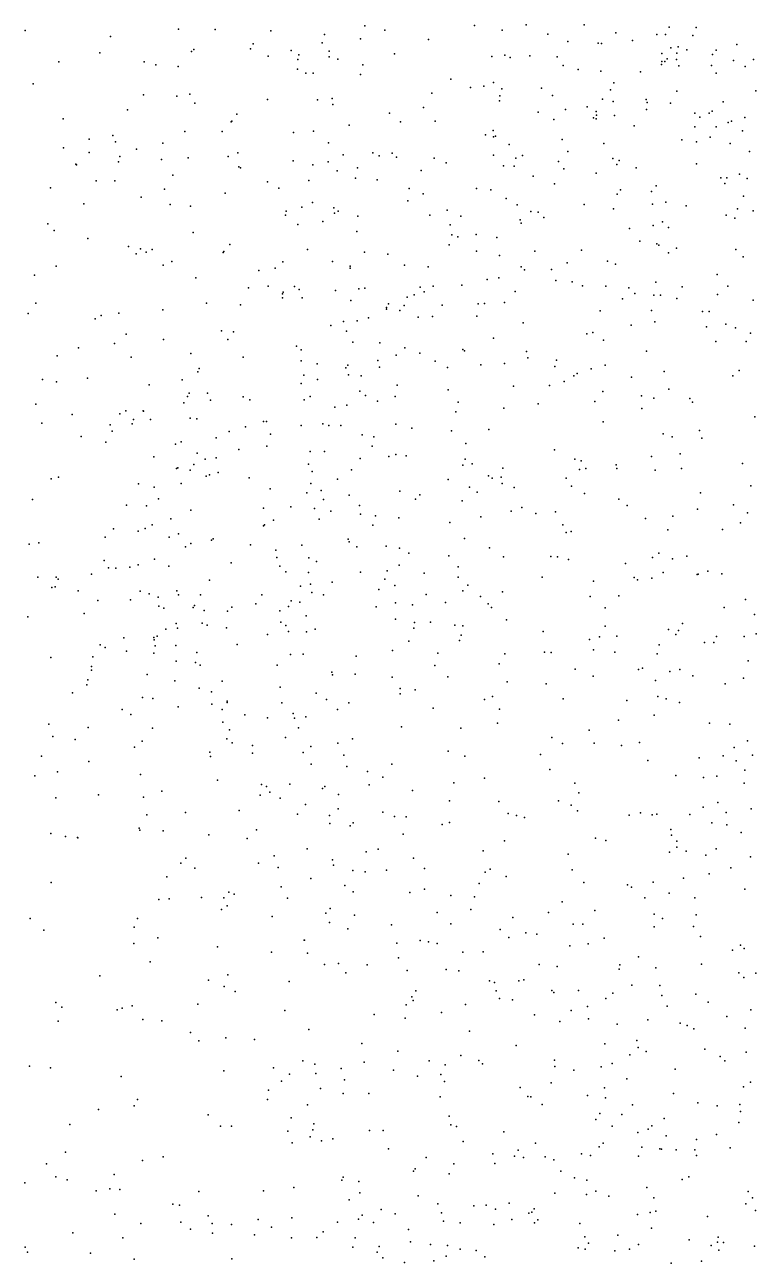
# Model space of a CAD drawing. Header units: metres. Extents: x -23.9 to 23.9, y -28.5 to 28.5.
# Drawn here: x -3.223 to -2.513, y -2.393 to -1.19 of the extents above; entities that cross this region are included whole.
import ezdxf

# ---------------------------------------------------------------- set-up
doc = ezdxf.new("R2010")
doc.units = ezdxf.units.M

msp = doc.modelspace()

# ---------------------------------------------------------------- linework, layer by layer
for p in [(-3.222, -1.196, -10.9497), (-3.1392, -1.2018, 24.6333), (-3.0734, -1.1947, -6.0823), (-3.0379, -1.1952, -11.0587), (-2.9838, -1.1964, -4.2), (-2.9315, -1.2001, 5.0798), (-2.8924, -1.1916, 4.979), (-2.8731, -1.1957, 3.3078), (-2.786, -1.1912, -6.0308), (-2.7592, -1.1956, -11.0764), (-2.736, -1.1906, -4.7962), (-2.7148, -1.1995, 2.7246), (-2.6798, -1.1905, 5.7833), (-2.6488, -1.1982, 3.1614), (-2.6092, -1.2, 5.8366), (-2.6007, -1.2001, -10.1717), (-2.5972, -1.1927, 6.3359), (-2.5743, -1.2009, -6.2804), (-2.571, -1.193, 24.107), (-3.0036, -1.2139, -10.0775), (-3.0009, -1.2091, -4.5054), (-2.9339, -1.2079, 3.3716), (-2.8968, -1.2042, 24.3754), (-2.8308, -1.2048, 5.6338), (-2.6956, -1.2068, 4.7249), (-2.666, -1.2085, -10.1221), (-2.6627, -1.2088, 2.8634), (-2.6327, -1.2058, -5.9478), (-2.5957, -1.2129, -11.0131), (-2.5885, -1.2118, 2.9458), (-2.5316, -1.2095, -7.5631), (-3.1498, -1.2178, -6.0709), (-3.0608, -1.2163, 24.5748), (-3.0584, -1.2146, 25.811), (-2.9863, -1.2209, -4.703), (-2.9641, -1.2156, 4.0541), (-2.9574, -1.2241, 5.3005), (-2.9566, -1.2197, 5.2002), (-2.9271, -1.2216, -6.0682), (-2.927, -1.2162, -10.0639), (-2.9187, -1.224, 4.122), (-2.8638, -1.2187, 4.1834), (-2.7692, -1.2213, 2.6861), (-2.7566, -1.2201, -10.0755), (-2.7514, -1.2224, 2.5484), (-2.7325, -1.2208, 2.8262), (-2.706, -1.2217, 4.2898), (-2.6043, -1.2183, -7.4449), (-2.6015, -1.2261, 0.6361), (-2.5992, -1.2235, 6.4864), (-2.59, -1.2241, -6.4764), (-2.5896, -1.218, 0.562), (-2.5799, -1.2148, -4.9113), (-2.555, -1.2192, -5.8911), (-2.5517, -1.2153, 3.0801), (-2.5346, -1.2253, -6.5363), (-2.5154, -1.2241, -10.9384), (-3.1896, -1.2266, -11.0176), (-3.1068, -1.2266, -10.1006), (-3.0954, -1.2295, 3.6761), (-3.0736, -1.231, -4.6072), (-2.9577, -1.2337, 15.6114), (-2.9497, -1.2375, 5.3809), (-2.9426, -1.2375, -11.1091), (-2.8943, -1.2295, 5.55), (-2.7002, -1.2299, -5.985), (-2.6855, -1.2338, 25.8819), (-2.6636, -1.2356, 2.3967), (-2.6249, -1.2362, 3.0309), (-2.6046, -1.2292, -6.1814), (-2.6042, -1.2263, -7.2664), (-2.5877, -1.2304, 26.4456), (-2.5562, -1.23, 25.8618), (-2.5515, -1.2374, 6.6726), (-2.5234, -1.2309, -7.1394), (-3.2142, -1.2478, -3.9445), (-2.8966, -1.2387, -4.7497), (-2.8089, -1.2434, 4.8257), (-2.777, -1.25, -4.7953), (-2.7678, -1.2464, 10.6983), (-2.6509, -1.2468, -6.3524), (-3.1072, -1.2584, -11.0822), (-3.0748, -1.2598, 3.7387), (-3.0623, -1.2578, 3.8383), (-2.9242, -1.2621, 5.0269), (-2.8275, -1.257, 3.2316), (-2.79, -1.2515, -11.1112), (-2.7615, -1.2596, 2.4511), (-2.7596, -1.2527, 24.1448), (-2.7211, -1.2521, 2.9141), (-2.7103, -1.2592, -11.0971), (-2.6541, -1.2537, -7.3168), (-2.5898, -1.2548, 2.3108), (-2.5131, -1.2545, 6.2023), (-3.1229, -1.273, 25.7602), (-3.0574, -1.2667, 3.5696), (-2.9869, -1.2631, -6.0605), (-2.9383, -1.2634, 25.8514), (-2.9237, -1.2679, 5.4804), (-2.8356, -1.2708, 2.7078), (-2.7618, -1.2642, 4.7664), (-2.6979, -1.2729, 3.0225), (-2.6768, -1.2702, -10.0692), (-2.662, -1.2627, 3.1347), (-2.6515, -1.2651, -7.229), (-2.6196, -1.2631, 4.6607), (-2.6191, -1.2729, 5.845), (-2.6186, -1.2661, 0.7096), (-2.5959, -1.2666, 0.8586), (-2.5449, -1.2652, -7.0777), (-3.1854, -1.2817, -4.0125), (-3.0223, -1.2847, -11.1304), (-3.0216, -1.2841, 3.46), (-3.0166, -1.2774, 24.4837), (-2.8687, -1.2763, -6.0783), (-2.8579, -1.2847, 2.6315), (-2.8241, -1.2842, 4.242), (-2.7244, -1.2753, 5.7718), (-2.7091, -1.2824, -7.3826), (-2.6705, -1.2807, 2.3208), (-2.668, -1.2819, -4.8739), (-2.6679, -1.2748, 4.3271), (-2.6677, -1.2784, -6.4765), (-2.6502, -1.2787, -5.9457), (-2.5724, -1.2763, -10.1151), (-2.5675, -1.2802, -7.6968), (-2.5585, -1.2763, 6.5288), (-2.5553, -1.2745, 6.3797), (-2.5398, -1.2852, -6.6544), (-2.5368, -1.2841, 6.3108), (-2.5239, -1.2804, -5.7982), (-3.137, -1.2979, -4.56), (-3.0673, -1.294, -4.2989), (-3.0308, -1.2942, 3.9871), (-2.9617, -1.2951, 5.1692), (-2.9423, -1.2938, 4.1318), (-2.9076, -1.2879, 24.2633), (-2.7755, -1.2972, -6.1365), (-2.7681, -1.2931, -6.0312), (-2.631, -1.2887, 18.0821), (-2.5722, -1.2896, 4.3647), (-2.5516, -1.2896, 0.9915), (-2.526, -1.2935, 6.6389), (-3.1849, -1.3101, -4.6122), (-3.1599, -1.3014, -4.0865), (-3.1346, -1.3042, 24.6392), (-3.0885, -1.3054, -4.4015), (-2.9277, -1.3052, 10.2793), (-2.7677, -1.2992, 2.3666), (-2.7658, -1.2985, 2.963), (-2.7526, -1.3067, -10.0155), (-2.7009, -1.3019, -6.158), (-2.6606, -1.3056, -6.5545), (-2.5848, -1.3022, -4.9446), (-2.5708, -1.3042, 4.6258), (-2.5574, -1.2996, 0.3814), (-2.5379, -1.3057, 5.9069), (-3.16, -1.3145, 17.2683), (-3.1302, -1.3185, -4.7539), (-3.1142, -1.3111, -4.1921), (-3.0897, -1.3213, 3.6622), (-3.064, -1.3197, -10.0162), (-3.0252, -1.3183, 25.8142), (-3.0156, -1.3147, -4.7538), (-2.9135, -1.3168, 4.9783), (-2.8848, -1.3149, 2.554), (-2.8787, -1.3178, 5.5936), (-2.866, -1.3151, 25.8646), (-2.8617, -1.3189, 24.1808), (-2.8253, -1.3201, 2.9134), (-2.7675, -1.3172, -11.1539), (-2.746, -1.32, -7.3139), (-2.7396, -1.3174, -4.8383), (-2.6956, -1.3136, -7.5804), (-2.6517, -1.3203, -7.098), (-2.5191, -1.3135, 0.3182), (-3.1731, -1.3258, -10.0572), (-3.1722, -1.3263, -6.0298), (-3.1316, -1.3235, -4.4833), (-3.0149, -1.3284, -6.0408), (-3.013, -1.3294, 4.0525), (-2.9621, -1.3225, 5.3574), (-2.9429, -1.3264, -6.0329), (-2.928, -1.3234, 3.2903), (-2.9194, -1.3323, 2.6554), (-2.8996, -1.3293, 2.7874), (-2.8379, -1.3319, -6.0204), (-2.8137, -1.3244, -4.8107), (-2.758, -1.3273, -6.2806), (-2.7477, -1.3279, -7.4943), (-2.7046, -1.3231, -5.9693), (-2.6995, -1.3302, -7.1548), (-2.6479, -1.326, -6.622), (-2.6456, -1.3224, -6.0175), (-2.6291, -1.3294, 0.8103), (-2.5706, -1.3254, -7.0093), (-3.1532, -1.3419, 13.5947), (-3.135, -1.342, -4.3046), (-3.0787, -1.3364, 3.8996), (-2.9871, -1.343, -9.9838), (-2.9467, -1.3415, 5.0646), (-2.9015, -1.3395, -9.9737), (-2.8806, -1.341, 3.2334), (-2.7292, -1.3374, 3.1316), (-2.7085, -1.3449, -6.0705), (-2.6679, -1.3347, -7.6739), (-2.5471, -1.3392, -11.0722), (-2.5431, -1.3445, 1.0357), (-2.5411, -1.3391, 23.9929), (-2.529, -1.3355, -10.1036), (-2.5214, -1.3398, 6.4602), (-3.1976, -1.3488, -4.7546), (-3.1096, -1.3577, 3.7345), (-3.0868, -1.3502, 3.5686), (-3.028, -1.354, 3.4137), (-2.976, -1.3492, 5.2429), (-2.8496, -1.3495, 2.3893), (-2.8359, -1.3546, -6.097), (-2.7843, -1.3495, 4.2972), (-2.7702, -1.3506, -6.4304), (-2.6475, -1.3549, 25.8638), (-2.6443, -1.3508, 0.6258), (-2.6143, -1.3522, 2.1933), (-2.6099, -1.3469, 0.4704), (-2.5252, -1.3568, -5.8733), (-3.1651, -1.3642, -4.3641), (-3.0814, -1.3651, -4.7797), (-3.0616, -1.3667, 3.4812), (-2.9538, -1.3675, 4.1594), (-2.9434, -1.3631, 2.7188), (-2.9225, -1.3683, -4.7928), (-2.8507, -1.3615, 2.9652), (-2.7552, -1.359, -7.5746), (-2.7446, -1.3654, -6.5468), (-2.6797, -1.3651, -4.9016), (-2.6512, -1.3692, -7.7434), (-2.6133, -1.3647, -5.8574), (-2.6003, -1.3627, -11.1245), (-2.5808, -1.3661, -7.8068), (-2.5309, -1.369, -6.8058), (-2.9694, -1.3754, 5.1684), (-2.969, -1.3713, 24.2643), (-2.9334, -1.3816, 2.8412), (-2.922, -1.3735, 2.4746), (-2.9184, -1.3715, 5.5289), (-2.8994, -1.3764, 2.9084), (-2.8293, -1.3752, 24.1033), (-2.8126, -1.3706, 3.1732), (-2.7994, -1.3763, -11.1964), (-2.7418, -1.3798, 2.2313), (-2.7315, -1.3716, -7.6503), (-2.7243, -1.3724, 24.0329), (-2.7188, -1.3777, -6.617), (-2.6037, -1.3817, -10.0241), (-2.542, -1.3752, -6.8924), (-2.5336, -1.3783, -5.0619), (-2.5156, -1.3712, 25.8291), (-3.2002, -1.3837, -4.3046), (-3.194, -1.3902, 25.6875), (-3.0591, -1.3922, -9.9701), (-2.9576, -1.3845, 2.5895), (-2.9003, -1.3911, -5.9989), (-2.8096, -1.3847, -7.4296), (-2.8082, -1.3943, 4.8032), (-2.7844, -1.394, -7.1927), (-2.7409, -1.383, -7.113), (-2.6358, -1.3882, 5.8447), (-2.6127, -1.3852, -6.968), (-2.5979, -1.3873, 0.408), (-3.1612, -1.3981, -10.0092), (-3.1218, -1.4056, 9.816), (-3.0235, -1.4039, -11.2016), (-2.8107, -1.404, -7.5142), (-2.8022, -1.3963, 2.2751), (-2.7645, -1.397, 3.1151), (-2.6256, -1.4004, 0.8889), (-2.6091, -1.4031, -4.9912), (-2.6072, -1.4043, 4.6414), (-3.1143, -1.4127, 3.6853), (-3.1102, -1.4079, 3.8045), (-3.1047, -1.4111, 3.6028), (-3.0988, -1.4086, -11.1804), (-3.0299, -1.4114, 25.7899), (-3.0293, -1.4105, 24.3599), (-2.948, -1.4085, 3.2818), (-2.8928, -1.4111, 4.9281), (-2.8702, -1.4131, 3.1945), (-2.7843, -1.4103, -6.0998), (-2.7618, -1.4145, -4.8824), (-2.7275, -1.4104, -11.1969), (-2.6822, -1.4092, -6.6871), (-2.5977, -1.4118, -6.8266), (-2.59, -1.4073, 2.1384), (-2.5325, -1.4087, 5.8924), (-2.5254, -1.4159, -10.0608), (-3.1919, -1.4249, -5.9787), (-3.0881, -1.4239, 24.5946), (-3.0798, -1.4202, 3.9473), (-2.9955, -1.429, 3.3454), (-2.9794, -1.4269, 2.5359), (-2.972, -1.4207, 5.267), (-2.9239, -1.4204, 5.0066), (-2.9069, -1.4268, -4.8348), (-2.9067, -1.4247, 4.2237), (-2.8539, -1.4239, -11.2199), (-2.8312, -1.4255, -6.4113), (-2.7407, -1.4254, 5.7659), (-2.7375, -1.4283, 4.3446), (-2.7115, -1.4282, -7.7423), (-2.6963, -1.4217, -9.97), (-2.657, -1.4199, 0.6279), (-2.6493, -1.423, 0.8115), (-3.213, -1.4337, -11.1393), (-3.0564, -1.436, 3.4411), (-2.7737, -1.4376, -9.9447), (-2.7624, -1.4361, 25.8471), (-2.7072, -1.4387, -7.0091), (-2.6914, -1.4401, -4.9463), (-2.6101, -1.4405, 4.3913), (-2.5505, -1.433, 0.3168), (-3.0054, -1.4458, 2.6242), (-2.9863, -1.4441, -5.973), (-2.9725, -1.4516, -4.8425), (-2.9719, -1.4499, 2.8652), (-2.9608, -1.4445, 4.1666), (-2.9562, -1.4473, 24.201), (-2.9209, -1.4484, -11.2296), (-2.8983, -1.4467, 2.3229), (-2.8925, -1.4463, 25.8281), (-2.8447, -1.4527, 3.0757), (-2.8388, -1.4451, -6.1823), (-2.8348, -1.4498, -5.9524), (-2.8263, -1.4442, 5.6643), (-2.7983, -1.4431, -6.5583), (-2.7465, -1.4495, 9.7067), (-2.6814, -1.444, 2.1509), (-2.6585, -1.4442, -11.1837), (-2.6364, -1.4459, 0.4968), (-2.6306, -1.4513, -9.9846), (-2.612, -1.4528, 25.8287), (-2.6055, -1.4528, 0.963), (-2.5846, -1.4449, -7.8726), (-2.5504, -1.4524, -5.6865), (-2.5401, -1.4443, -5.1325), (-3.2119, -1.4607, 25.6345), (-3.0461, -1.4606, 4.0472), (-3.013, -1.4624, 24.2733), (-2.9724, -1.4557, -9.9336), (-2.9532, -1.4555, 5.3984), (-2.9061, -1.4582, 3.0058), (-2.8715, -1.465, -7.3896), (-2.8714, -1.4664, -6.3311), (-2.8695, -1.4614, 5.5989), (-2.8543, -1.463, -7.2683), (-2.8515, -1.4549, 2.2657), (-2.8176, -1.4628, -7.6114), (-2.7825, -1.4615, 2.1947), (-2.7765, -1.4611, -6.6312), (-2.757, -1.46, 24.0154), (-2.6424, -1.4565, -6.9119), (-2.5899, -1.4563, -11.1606), (-2.5156, -1.4579, 4.603), (-3.2193, -1.4707, -4.8769), (-3.1543, -1.476, -9.9745), (-3.1485, -1.4726, -4.8619), (-3.1312, -1.4704, 24.6828), (-3.0884, -1.4671, 24.5022), (-2.8999, -1.4779, -9.9175), (-2.8889, -1.475, 24.1031), (-2.8587, -1.4679, 4.8908), (-2.8408, -1.4742, -7.1919), (-2.827, -1.4737, -6.0934), (-2.7838, -1.4734, -7.067), (-2.6641, -1.4681, 0.7261), (-2.6143, -1.4678, 5.8481), (-2.5649, -1.4688, 11.4981), (-2.5583, -1.4689, 23.9391), (-3.0316, -1.4875, 2.7244), (-3.0201, -1.4887, 2.8092), (-2.9256, -1.4825, -5.9457), (-2.9132, -1.4786, 3.2073), (-2.9104, -1.4878, -19.8019), (-2.7387, -1.4797, 4.7442), (-2.6772, -1.4905, -5.0104), (-2.6712, -1.4892, 5.8054), (-2.6342, -1.4822, 2.1041), (-2.6112, -1.4788, -5.0647), (-2.5609, -1.4836, 1.0487), (-2.5423, -1.481, 4.4088), (-2.5327, -1.4848, -5.2158), (-2.5183, -1.4897, -5.5358), (-3.1353, -1.4998, -11.201), (-3.1242, -1.4908, 3.7628), (-3.0879, -1.496, 3.51), (-3.0253, -1.4959, 2.5202), (-2.9588, -1.5024, 3.2777), (-2.9041, -1.4985, -4.8854), (-2.878, -1.4991, -7.5082), (-2.7675, -1.4946, -11.2347), (-2.6608, -1.4966, 0.5851), (-2.552, -1.4979, -7.9253), (-2.5223, -1.4979, -5.2849), (-3.1912, -1.5118, -6.2938), (-3.1705, -1.5042, 10.5386), (-3.1192, -1.513, 3.8305), (-3.0613, -1.5096, 24.3451), (-3.0106, -1.5132, 2.8789), (-2.9544, -1.5059, 5.3367), (-2.862, -1.5113, -6.5202), (-2.8536, -1.5041, 3.1307), (-2.8391, -1.5094, -7.1275), (-2.7975, -1.5058, 4.8113), (-2.7957, -1.5069, 5.6948), (-2.7357, -1.5076, -7.7976), (-2.7342, -1.5137, -5.8782), (-2.6193, -1.5074, 0.4278), (-3.0532, -1.5241, 4.5037), (-2.9544, -1.5166, 2.3298), (-2.9388, -1.5196, -11.2525), (-2.911, -1.5236, -6.2606), (-2.909, -1.5209, 5.5051), (-2.8799, -1.5164, -6.1498), (-2.8784, -1.5229, 4.9307), (-2.8242, -1.5169, -6.0132), (-2.8124, -1.5233, -7.7096), (-2.7801, -1.5205, -7.0148), (-2.7569, -1.5194, 19.3025), (-2.7082, -1.5223, -6.8401), (-2.7065, -1.516, 23.9681), (-2.6729, -1.5245, 0.6696), (-2.6593, -1.5209, -11.212), (-2.5294, -1.526, 25.7743), (-3.2052, -1.5348, -5.9336), (-3.1917, -1.5371, -9.9692), (-3.1616, -1.5334, -4.9096), (-3.0697, -1.5352, 25.7107), (-3.0546, -1.5274, 2.5944), (-2.9518, -1.5305, 3.0124), (-2.9386, -1.5348, 5.4093), (-2.9085, -1.5303, -7.3558), (-2.8962, -1.5314, 2.2393), (-2.699, -1.5367, -7.8529), (-2.6896, -1.5312, 4.7198), (-2.6866, -1.529, -9.9368), (-2.6337, -1.5325, -7.8988), (-2.602, -1.5272, -5.1413), (-2.5354, -1.5312, -5.3723), (-3.1019, -1.5401, 3.9119), (-3.0631, -1.548, 4.0199), (-3.0451, -1.5482, -5.9051), (-2.9542, -1.5388, 4.1881), (-2.8973, -1.546, 25.7822), (-2.892, -1.5503, -5.8869), (-2.8611, -1.5404, -11.2573), (-2.8115, -1.545, 4.3054), (-2.7482, -1.5414, -6.7424), (-2.7133, -1.5406, 25.8056), (-2.6615, -1.5465, 0.7802), (-2.6241, -1.5507, 25.7861), (-2.5975, -1.5443, 4.6607), (-3.2119, -1.5589, -6.0656), (-3.0683, -1.5574, 2.7089), (-3.0647, -1.5513, -4.9133), (-3.0423, -1.5548, 2.4786), (-3.0107, -1.5518, -9.9113), (-3.0041, -1.5546, 24.2187), (-2.9514, -1.5546, -6.3851), (-2.9456, -1.5512, 5.1944), (-2.9215, -1.5618, 3.1811), (-2.9101, -1.5598, -6.4964), (-2.8803, -1.556, -7.5936), (-2.863, -1.5514, -6.0694), (-2.8019, -1.5569, -6.6785), (-2.7575, -1.5626, 4.787), (-2.7244, -1.5583, 4.3563), (-2.6692, -1.5562, 2.0765), (-2.6122, -1.553, 4.3964), (-2.5771, -1.5534, -5.248), (-2.5747, -1.5569, -5.5282), (-3.1765, -1.5689, -11.1999), (-3.1301, -1.568, -5.98), (-3.1243, -1.5651, -6.4022), (-3.1171, -1.5735, 3.6527), (-3.1077, -1.5651, -6.3223), (-3.1073, -1.5655, 24.4787), (-3.1004, -1.5736, 3.554), (-3.0619, -1.5724, -11.241), (-3.0554, -1.573, 2.8318), (-2.8043, -1.5663, 4.8502), (-2.6237, -1.563, 23.9315), (-2.5141, -1.5711, 4.4113), (-3.2059, -1.5772, 16.0555), (-3.1395, -1.5789, 25.6194), (-3.1378, -1.585, -6.5171), (-3.1184, -1.5777, 24.5643), (-3.0242, -1.5852, 3.3804), (-3.0082, -1.5808, 4.1028), (-2.9908, -1.5756, -6.2851), (-2.988, -1.5755, -11.2538), (-2.9544, -1.5795, -4.9537), (-2.9334, -1.5778, 5.3344), (-2.9274, -1.5795, -9.8987), (-2.9157, -1.5795, -7.4961), (-2.8623, -1.5782, -7.6598), (-2.847, -1.5819, 5.5835), (-2.8084, -1.5847, -5.9361), (-2.7723, -1.5835, -9.9078), (-2.6611, -1.576, 0.6172), (-2.5677, -1.5843, -11.1817), (-3.1678, -1.5901, -4.9757), (-3.1439, -1.5956, 24.7081), (-3.0762, -1.5975, -5.8534), (-3.0708, -1.5954, 24.3344), (-3.0368, -1.5914, 2.8994), (-2.9841, -1.5878, -5.8489), (-2.8951, -1.5885, 4.2399), (-2.8837, -1.5906, 4.9995), (-2.7944, -1.5969, -6.9877), (-2.6029, -1.5877, 0.3983), (-2.5944, -1.5905, -5.3876), (-2.5654, -1.5917, 5.8396), (-3.0973, -1.6099, -4.9893), (-3.0552, -1.6062, -6.2825), (-3.0368, -1.6108, -6.3693), (-3.0147, -1.6027, 2.3632), (-2.9877, -1.5995, -6.4861), (-2.9455, -1.6046, -6.1242), (-2.9315, -1.6046, 5.2692), (-2.8854, -1.5996, 24.0684), (-2.8691, -1.6095, -6.6089), (-2.8624, -1.6077, -5.0245), (-2.8523, -1.609, -7.0625), (-2.7083, -1.6032, -5.6714), (-2.6144, -1.6095, 0.932), (-2.5865, -1.6071, 2.0265), (-3.0752, -1.6211, 3.4979), (-3.0741, -1.6205, -5.9857), (-3.062, -1.6227, 2.4653), (-3.0585, -1.6174, -6.1901), (-3.0474, -1.612, 25.6709), (-2.9471, -1.6171, 3.0711), (-2.9055, -1.6225, 25.7253), (-2.8969, -1.6114, -11.2682), (-2.7975, -1.618, 2.1203), (-2.7951, -1.6123, -6.7212), (-2.7883, -1.6166, -5.0806), (-2.7586, -1.621, -5.719), (-2.6887, -1.6122, -5.1923), (-2.6841, -1.6223, -5.7779), (-2.6825, -1.6139, -5.601), (-2.678, -1.6212, -11.2309), (-2.6486, -1.6176, -5.4945), (-2.6479, -1.6212, 0.8251), (-2.6109, -1.6228, -9.9525), (-2.5851, -1.6212, -5.6512), (-2.5259, -1.6165, -5.6059), (-3.1968, -1.6312, -6.683), (-3.1899, -1.6296, -5.8285), (-3.0465, -1.6287, 7.8639), (-3.0434, -1.6272, -6.4505), (-3.0349, -1.6251, 4.0553), (-3.0048, -1.6303, 2.9967), (-2.9435, -1.6242, 3.2329), (-2.9191, -1.6315, -7.2016), (-2.8118, -1.632, 24.0123), (-2.7725, -1.6284, -5.8729), (-2.7691, -1.6305, 4.3225), (-2.7601, -1.6297, 5.6756), (-2.6972, -1.6305, 4.3573), (-3.1123, -1.6362, 3.7875), (-3.0968, -1.6393, 2.7111), (-3.0708, -1.6357, -6.1112), (-2.9844, -1.6408, 2.2962), (-2.9488, -1.6448, 24.123), (-2.945, -1.6358, -7.3513), (-2.9348, -1.6426, -7.5243), (-2.8584, -1.6432, 5.5136), (-2.8391, -1.6468, -5.7339), (-2.7909, -1.6393, 4.8753), (-2.7835, -1.6442, 25.7315), (-2.7591, -1.6358, -7.8472), (-2.7475, -1.6397, -5.1643), (-2.6919, -1.6385, -7.9025), (-2.6793, -1.6455, 25.728), (-2.5669, -1.6448, -7.9864), (-2.518, -1.6381, 4.6638), (-3.2151, -1.6512, -9.9679), (-3.1239, -1.6569, 24.5341), (-3.1045, -1.6573, -9.9241), (-3.0927, -1.6508, 2.7821), (-2.9643, -1.6584, 25.674), (-2.9325, -1.6512, -6.5805), (-2.9078, -1.647, 5.161), (-2.8977, -1.657, -5.0764), (-2.8435, -1.6511, 4.9618), (-2.798, -1.6527, 15.2964), (-2.6461, -1.6509, 0.56), (-2.6379, -1.657, 4.7363), (-2.5349, -1.6565, 1.0661), (-3.0807, -1.6701, -11.2456), (-3.0614, -1.6615, -6.5669), (-2.9909, -1.6597, -5.7472), (-2.9412, -1.6601, 2.2231), (-2.9367, -1.6704, 3.1571), (-2.9256, -1.6625, 4.1985), (-2.8967, -1.6655, -6.03), (-2.8821, -1.6672, 2.1594), (-2.8595, -1.669, -9.8883), (-2.7801, -1.668, -5.7826), (-2.7505, -1.6627, -5.5907), (-2.7402, -1.659, -11.257), (-2.7267, -1.6649, -5.2643), (-2.7074, -1.6633, -5.3465), (-2.6201, -1.6698, -11.2162), (-2.5935, -1.6676, 4.3898), (-2.5696, -1.6608, 5.8096), (-2.5211, -1.6641, 0.2858), (-3.1365, -1.6798, -5.9478), (-3.1126, -1.6821, 2.6393), (-3.1058, -1.6795, 3.6685), (-3.0989, -1.676, 3.8614), (-2.9908, -1.6767, 3.3524), (-2.9899, -1.676, -6.0473), (-2.9811, -1.6712, 4.1226), (-2.8846, -1.6761, 5.4155), (-2.81, -1.6735, 17.9938), (-2.7003, -1.6758, 7.4248), (-2.6922, -1.6822, 5.7146), (-2.5985, -1.6807, 0.4216), (-2.5455, -1.6804, 1.9971), (-2.5278, -1.6739, -5.6881), (-3.2184, -1.6947, 25.0374), (-3.209, -1.6935, -5.6381), (-3.1446, -1.688, -5.1249), (-3.0824, -1.6879, 2.862), (-3.0732, -1.6845, 25.5763), (-3.0614, -1.694, 3.9624), (-3.0414, -1.6909, -9.8864), (-3.0398, -1.6895, 2.3526), (-2.9088, -1.6898, -7.6414), (-2.9077, -1.6923, 9.4933), (-2.7958, -1.6891, -6.9404), (-2.6971, -1.6832, 2.0405), (-3.0664, -1.6973, -5.6837), (-3.0034, -1.6954, 3.0288), (-2.9788, -1.7004, -6.6231), (-2.9536, -1.6956, -7.4803), (-2.9003, -1.6971, -11.2724), (-2.8717, -1.6967, 5.0922), (-2.8589, -1.6985, 4.2437), (-2.8498, -1.7034, -5.2282), (-2.8111, -1.7059, -5.3169), (-2.7715, -1.6982, -5.4383), (-2.7581, -1.7068, 5.6197), (-2.7119, -1.7065, 4.3349), (-2.7057, -1.7068, -7.9123), (-2.6071, -1.7034, -5.7198), (-2.5799, -1.7063, 0.9724), (-3.1453, -1.7105, 24.9111), (-3.1411, -1.7177, -11.22), (-3.134, -1.7178, -5.6032), (-3.1205, -1.7171, -6.7085), (-3.1124, -1.7148, 2.7221), (-3.0965, -1.7092, 3.7805), (-3.0826, -1.716, 24.3554), (-3.0221, -1.7129, 4.0409), (-2.9778, -1.7077, -5.6393), (-2.975, -1.7161, 25.6038), (-2.9467, -1.7078, -5.1798), (-2.9394, -1.7114, -7.5628), (-2.8592, -1.715, -5.557), (-2.802, -1.7167, -6.7571), (-2.6948, -1.7095, -9.8863), (-2.6394, -1.7133, 0.6431), (-2.6135, -1.7075, 5.7537), (-2.5941, -1.7088, -9.9533), (-3.2099, -1.7268, -9.9684), (-3.192, -1.7268, 25.3111), (-3.1902, -1.7286, -5.7693), (-3.1577, -1.7237, 25.3985), (-3.0434, -1.7297, -5.2102), (-2.9691, -1.7216, 2.2447), (-2.9472, -1.7222, -7.2219), (-2.8966, -1.7219, -7.0797), (-2.8731, -1.7286, -7.7235), (-2.8707, -1.7204, 5.3182), (-2.8349, -1.7228, -5.4176), (-2.802, -1.7267, 25.6554), (-2.7204, -1.7268, 4.8598), (-2.6706, -1.7306, 25.6503), (-2.631, -1.7271, 2.0117), (-2.6279, -1.7293, 0.7782), (-2.6141, -1.7278, 0.5124), (-2.6029, -1.7223, -7.9863), (-2.5701, -1.724, 10.7392), (-2.5691, -1.7238, 25.6317), (-2.5597, -1.7207, 23.9082), (-2.5461, -1.7236, 0.3524), (-3.1964, -1.7366, 19.385), (-3.193, -1.7362, -5.3285), (-3.1706, -1.7399, -6.7795), (-3.1105, -1.7403, 2.563), (-3.1018, -1.7427, -5.2937), (-3.0751, -1.7401, -11.2406), (-2.955, -1.7353, 3.3355), (-2.9453, -1.7336, -9.8381), (-2.9438, -1.7415, -5.328), (-2.9243, -1.7315, -7.154), (-2.879, -1.7387, 24.0623), (-2.8633, -1.7347, 2.1345), (-2.7975, -1.7398, -9.8374), (-2.7926, -1.7345, -6.8738), (-2.7588, -1.741, -7.8746), (-3.1515, -1.7492, -5.4068), (-3.1199, -1.7486, 24.5556), (-3.0932, -1.7462, -5.4906), (-3.0924, -1.7548, -5.9169), (-3.0734, -1.7438, 2.422), (-3.0578, -1.7543, 25.4947), (-3.0519, -1.7439, -5.5542), (-2.9983, -1.7526, -9.6577), (-2.9925, -1.7439, -5.5095), (-2.9665, -1.755, -9.7636), (-2.9639, -1.7497, -7.3236), (-2.9557, -1.7511, -11.2601), (-2.9326, -1.7439, -5.449), (-2.8628, -1.7517, -9.8058), (-2.8463, -1.7534, -9.592), (-2.833, -1.7436, -11.2613), (-2.8141, -1.7513, -9.7125), (-2.7804, -1.7455, 5.5467), (-2.7728, -1.7526, -5.8304), (-2.674, -1.7454, -5.7588), (-2.6459, -1.7449, -11.2176), (-2.523, -1.7485, 5.771), (-3.2195, -1.7652, -11.1799), (-3.1649, -1.762, 25.1881), (-3.0876, -1.7568, -9.8593), (-3.0591, -1.756, 2.9501), (-3.0485, -1.759, -5.4227), (-3.0259, -1.7597, -9.8242), (-3.0216, -1.7559, 3.4552), (-2.9751, -1.7593, -9.5755), (-2.9493, -1.7643, 3.1606), (-2.8814, -1.7555, -6.6516), (-2.7697, -1.7562, -9.6429), (-2.6592, -1.7565, 5.6756), (-2.5438, -1.7561, -11.1661), (-2.5145, -1.7628, -5.6736), (-3.0856, -1.7773, -9.7477), (-3.0757, -1.7717, 3.6879), (-3.0744, -1.7763, 3.7683), (-3.0502, -1.7712, -9.5583), (-3.0455, -1.7734, 3.5318), (-3.0267, -1.7759, 3.9716), (-2.9741, -1.7702, -9.5027), (-2.9693, -1.7735, 3.094), (-2.9407, -1.7771, 2.1968), (-2.8629, -1.7675, 4.2106), (-2.8448, -1.7761, -7.774), (-2.8442, -1.7708, 5.2588), (-2.8287, -1.7702, 5.1356), (-2.8053, -1.7733, 2.0884), (-2.7974, -1.774, -9.4963), (-2.7551, -1.7682, 4.9412), (-2.6594, -1.7741, 4.846), (-2.5979, -1.7775, 4.3507), (-2.588, -1.7786, -9.967), (-2.5842, -1.7718, -5.6974), (-3.1263, -1.7856, 2.6699), (-3.0974, -1.7853, 2.8515), (-3.0969, -1.7875, 24.9881), (-3.0939, -1.7841, 24.8406), (-2.987, -1.7823, 3.8815), (-2.9665, -1.7795, -7.4502), (-2.9491, -1.7799, 25.5293), (-2.8499, -1.7887, -9.4372), (-2.8006, -1.7883, -6.7906), (-2.7989, -1.7831, 5.442), (-2.7195, -1.7793, 5.5925), (-2.6745, -1.7872, -9.76), (-2.6648, -1.7847, -9.6856), (-2.6479, -1.7838, -9.9112), (-2.5906, -1.7822, 5.7158), (-2.5628, -1.79, 0.4396), (-2.5539, -1.7902, -8.0163), (-2.5513, -1.7842, 0.9642), (-2.5243, -1.7844, 4.7596), (-2.5127, -1.7818, -10.0191), (-3.1493, -1.7922, -9.9245), (-3.1446, -1.7948, -9.6415), (-3.1238, -1.7984, -9.5482), (-3.0974, -1.8004, 25.1284), (-3.096, -1.7933, 25.3148), (-3.0758, -1.7931, -5.8178), (-3.0554, -1.7999, 25.3885), (-3.0163, -1.792, 2.2976), (-2.9645, -1.8019, -9.4097), (-2.9525, -1.8014, -6.6815), (-2.8656, -1.7979, 25.5424), (-2.8216, -1.8004, -6.954), (-2.7565, -1.8011, 5.5088), (-2.7182, -1.7994, -5.7828), (-2.7118, -1.7998, 2.0317), (-2.6705, -1.7971, -9.5311), (-2.65, -1.7996, 25.5473), (-2.6087, -1.8011, 0.7258), (-2.6068, -1.7923, 0.603), (-3.1971, -1.8047, -6.8462), (-3.1579, -1.8133, -9.8196), (-3.1566, -1.8039, -9.7463), (-3.0755, -1.8083, -9.4497), (-3.0568, -1.8096, 2.3557), (-3.0523, -1.8122, 3.8461), (-2.9777, -1.812, 4.0464), (-2.901, -1.8032, -7.6963), (-2.8246, -1.8125, -5.8902), (-2.762, -1.8109, -7.8817), (-2.6229, -1.8149, -9.8429), (-2.5206, -1.8079, 4.3515), (-3.1614, -1.8264, -9.4849), (-3.1579, -1.8168, 10.9156), (-3.1036, -1.8213, 24.4843), (-2.9246, -1.8189, 24.1157), (-2.9239, -1.8215, 4.1143), (-2.9019, -1.8207, -11.2584), (-2.8661, -1.8238, -6.6876), (-2.812, -1.8234, -11.2499), (-2.6884, -1.8159, -11.2242), (-2.671, -1.8228, -9.4472), (-2.6268, -1.8164, -7.9834), (-2.6103, -1.827, -9.4962), (-2.5966, -1.8183, -9.7611), (-2.5868, -1.8162, 4.816), (-2.5742, -1.8225, -9.6299), (-2.5252, -1.8247, 0.3824), (-3.1761, -1.8388, 18.9722), (-3.1622, -1.8312, -5.7961), (-3.0769, -1.8272, 24.3766), (-3.0534, -1.8343, -5.8795), (-3.0414, -1.838, 25.247), (-3.0308, -1.8275, -11.2426), (-2.9746, -1.8335, 24.1873), (-2.8582, -1.8348, 2.1186), (-2.8437, -1.8359, -9.3306), (-2.7543, -1.8284, 23.9887), (-2.7166, -1.8303, -9.3819), (-2.5429, -1.8302, 23.919), (-3.1083, -1.8434, 24.5814), (-3.0981, -1.8444, 24.6744), (-3.0409, -1.8498, 3.6772), (-3.0261, -1.8471, 24.2689), (-3.0261, -1.8483, 25.1263), (-2.9732, -1.8485, -7.3505), (-2.9398, -1.8394, -9.3251), (-2.9297, -1.8455, -7.1442), (-2.908, -1.8485, 3.2006), (-2.8581, -1.8399, 25.4681), (-2.7763, -1.8454, -5.8337), (-2.7686, -1.8425, 4.2419), (-2.7002, -1.8448, 4.9751), (-2.6383, -1.8463, 5.5996), (-2.6081, -1.8425, -5.7056), (-2.6, -1.8448, 25.4468), (-2.5871, -1.8483, 1.9873), (-3.128, -1.855, 2.6608), (-3.1195, -1.86, 2.5904), (-3.0735, -1.8524, 2.9249), (-3.031, -1.855, -9.3218), (-3.0089, -1.8604, 3.5527), (-2.987, -1.8631, 2.2558), (-2.962, -1.859, 25.3082), (-2.9498, -1.8623, 3.1264), (-2.919, -1.8552, -7.6496), (-2.8262, -1.8538, 4.1916), (-2.7619, -1.8547, 5.1405), (-2.6116, -1.8606, 4.8971), (-3.199, -1.8693, -11.1679), (-3.1611, -1.8726, -9.3714), (-3.0987, -1.8734, -6.8106), (-3.0303, -1.8674, 3.0092), (-3.0239, -1.8748, 24.8871), (-2.9606, -1.8636, -7.253), (-2.9568, -1.873, -7.536), (-2.857, -1.8721, 3.3141), (-2.7994, -1.8732, -6.9033), (-2.7638, -1.8683, 5.2461), (-2.6747, -1.8752, 5.5014), (-2.6464, -1.8655, -11.1941), (-2.5582, -1.8684, -11.149), (-2.5384, -1.8695, 4.8562), (-3.1954, -1.8812, 9.1317), (-3.1735, -1.8842, -6.8693), (-3.1086, -1.8858, 2.8087), (-3.0265, -1.8836, 2.3169), (-2.9694, -1.8824, -7.4152), (-2.9045, -1.8835, -7.0854), (-2.711, -1.8824, -5.7825), (-2.6259, -1.887, 23.9586), (-2.5211, -1.8856, 1.0449), (-3.1161, -1.8918, 2.7371), (-3.0429, -1.8966, 8.4387), (-3.0212, -1.8874, 3.737), (-3.0015, -1.8975, 3.6349), (-3.0014, -1.8901, 3.8604), (-2.9524, -1.8969, 25.0715), (-2.9449, -1.8909, 4.0078), (-2.9188, -1.8879, 3.4022), (-2.913, -1.8993, -11.231), (-2.8116, -1.8956, -5.883), (-2.7222, -1.8989, 5.2959), (-2.7008, -1.888, 5.4287), (-2.6698, -1.8879, 5.0224), (-2.6433, -1.8901, -7.9642), (-2.5342, -1.892, 0.5182), (-3.2063, -1.9005, 7.2073), (-3.1603, -1.9057, 15.7283), (-3.0422, -1.9006, -5.8546), (-2.9447, -1.9082, 3.4799), (-2.9101, -1.9104, -5.9855), (-2.8664, -1.9081, 3.2142), (-2.7954, -1.9004, -6.8159), (-2.618, -1.9047, 4.9746), (-2.568, -1.9019, 4.2869), (-2.5447, -1.9001, 0.7685), (-2.5323, -1.9048, -9.4234), (-2.5162, -1.8995, 0.8832), (-3.2129, -1.9195, 24.0977), (-3.1908, -1.9156, 4.1836), (-3.1102, -1.9182, -5.796), (-2.8899, -1.9153, 25.1279), (-2.8751, -1.9208, -9.2045), (-2.7764, -1.9218, 2.0741), (-2.713, -1.9135, 4.2225), (-2.5907, -1.9193, 5.5403), (-2.5639, -1.9211, 1.4212), (-2.551, -1.9197, 1.5534), (-2.5238, -1.9139, 1.9666), (-3.0896, -1.9344, 2.4759), (-3.0355, -1.9237, -9.2244), (-2.9929, -1.928, -11.2115), (-2.9879, -1.93, 24.9508), (-2.9653, -1.9277, -9.2058), (-2.9337, -1.9318, 24.1884), (-2.9313, -1.93, -6.6536), (-2.8882, -1.9282, 8.8291), (-2.8464, -1.9336, -6.6942), (-2.806, -1.9264, 4.1411), (-2.6887, -1.9267, 5.2383), (-2.5244, -1.9265, 4.9272), (-3.1922, -1.941, -9.291), (-3.151, -1.9378, -11.1601), (-3.1072, -1.9402, 2.5622), (-2.9942, -1.9383, 24.2765), (-2.9846, -1.9354, 3.7005), (-2.9748, -1.9411, 3.7989), (-2.9502, -1.9474, -7.5201), (-2.9181, -1.9377, 3.1572), (-2.8103, -1.9438, -6.9568), (-2.7626, -1.9445, 25.1531), (-2.7045, -1.9439, 2.04), (-2.685, -1.936, 25.2038), (-2.5501, -1.9453, -9.3257), (-3.1039, -1.9575, -6.8506), (-3.0666, -1.955, 24.5593), (-3.0146, -1.953, 24.8315), (-2.9577, -1.9567, -7.4449), (-2.9267, -1.9579, 2.1948), (-2.9185, -1.9517, -7.1479), (-2.8752, -1.9547, 25.0458), (-2.8638, -1.9591, 4.0505), (-2.8524, -1.9594, 3.3957), (-2.7534, -1.9561, -5.827), (-2.7454, -1.958, 4.1701), (-2.6922, -1.948, -9.2213), (-2.686, -1.9534, -5.7755), (-2.6359, -1.9577, 5.306), (-2.6251, -1.9553, 5.1293), (-2.6138, -1.9574, -9.2557), (-2.6091, -1.9566, -11.1424), (-2.5771, -1.9569, 1.3406), (-2.5642, -1.9498, -8.0021), (-2.5419, -1.9551, 5.0002), (-2.5177, -1.9514, 25.2261), (-3.1115, -1.9702, -9.2049), (-2.9266, -1.9657, -11.206), (-2.9067, -1.9681, -7.6459), (-2.9037, -1.965, 11.8238), (-2.8176, -1.9666, -7.7942), (-2.8105, -1.9648, -5.8959), (-2.7375, -1.9599, -7.8881), (-2.5558, -1.9651, 1.6482), (-2.5413, -1.9671, 1.2054), (-3.1973, -1.9755, 18.5049), (-3.1829, -1.9783, -5.7207), (-3.1714, -1.9794, -6.9067), (-3.1711, -1.9797, 20.1519), (-3.1109, -1.9723, 2.7026), (-3.0882, -1.9729, 2.8432), (-3.044, -1.9769, 24.7326), (-3.0067, -1.9802, 3.0191), (-2.9975, -1.9719, -5.8702), (-2.8553, -1.976, -5.9624), (-2.7571, -1.9825, 3.2576), (-2.6686, -1.9801, -7.9331), (-2.6586, -1.9822, 4.1951), (-2.5956, -1.9717, 1.485), (-2.5948, -1.977, 15.1035), (-2.5896, -1.9828, 25.1885), (-2.5273, -1.9745, 5.4708), (-2.9486, -1.9905, -5.9332), (-2.8911, -1.9932, 3.9499), (-2.8797, -1.9907, -6.6393), (-2.7778, -1.9924, -6.8877), (-2.5968, -1.9937, 1.5526), (-2.5897, -1.9887, -22.6856), (-2.5807, -1.9927, 2.0043), (-2.5515, -1.9904, 5.1012), (-3.0711, -2.0043, -5.7948), (-3.0663, -1.9993, 2.4458), (-2.9957, -2.0042, -11.1762), (-2.9806, -1.9972, -9.144), (-2.9239, -2.0012, 3.8132), (-2.923, -2.0063, 24.9406), (-2.8452, -1.9994, -7.0261), (-2.6953, -1.9956, 24.0185), (-2.5616, -1.9965, 5.1819), (-2.5184, -1.9982, -5.6925), (-3.0846, -2.0177, 2.523), (-3.0575, -2.0091, 16.0854), (-2.9766, -2.0085, -6.7457), (-2.9448, -2.0193, -7.4125), (-2.9042, -2.0115, 3.5819), (-2.8922, -2.0127, 3.1494), (-2.8714, -2.0112, -9.1243), (-2.8347, -2.0096, 7.0581), (-2.7757, -2.0131, -11.1682), (-2.771, -2.0102, -6.7727), (-2.7553, -2.0173, 4.0868), (-2.6913, -2.0107, -11.1446), (-2.5834, -2.0188, -11.0922), (-2.5583, -2.0147, 1.7016), (-2.5375, -2.0089, -9.2622), (-3.1968, -2.0232, -11.0923), (-2.9737, -2.0273, 2.2894), (-2.9118, -2.0258, -7.5812), (-2.8346, -2.0294, -6.6775), (-2.7817, -2.024, -6.9508), (-2.6801, -2.0232, 4.1301), (-2.6375, -2.0254, -9.1778), (-2.6338, -2.0275, -19.1869), (-2.6126, -2.0226, 1.3846), (-2.5239, -2.0296, 23.929), (-3.0925, -2.0395, 2.6575), (-3.0825, -2.0388, 2.7599), (-3.0511, -2.0375, -11.1433), (-3.0294, -2.038, 2.3863), (-3.0244, -2.0324, 24.6049), (-3.0192, -2.0344, -5.8344), (-2.9674, -2.0382, 3.0412), (-2.9039, -2.032, 3.74), (-2.8487, -2.0329, 3.5281), (-2.8091, -2.0356, 3.9903), (-2.786, -2.0369, -21.8455), (-2.7009, -2.0418, 3.3197), (-2.6209, -2.0378, -7.9429), (-2.5972, -2.0334, 1.6218), (-2.5722, -2.0378, 4.168), (-3.0316, -2.0494, -9.115), (-3.0261, -2.0458, 2.942), (-2.9305, -2.0527, -7.331), (-2.9262, -2.0483, -7.4846), (-2.9026, -2.0548, -5.9856), (-2.8223, -2.0522, 25.0066), (-2.7895, -2.0492, -7.7898), (-2.7144, -2.0522, 3.2515), (-2.6693, -2.0503, 2.0573), (-2.6117, -2.0537, -5.7578), (-2.571, -2.0545, 25.1415), (-3.2173, -2.0581, -5.6935), (-3.1165, -2.0663, -9.1345), (-3.1132, -2.0579, -5.7575), (-2.9824, -2.0561, 24.7524), (-2.9268, -2.0619, 24.2745), (-2.8667, -2.0642, 2.1828), (-2.8092, -2.0632, -7.0118), (-2.7488, -2.0571, -6.8836), (-2.6905, -2.0634, -9.1274), (-2.6809, -2.0636, -5.8111), (-2.6118, -2.0661, 23.9442), (-2.6035, -2.0579, 1.2637), (-2.5735, -2.0659, 2.0272), (-3.2041, -2.0692, -9.1726), (-3.0935, -2.0767, -6.8665), (-2.9513, -2.0791, 24.3807), (-2.9512, -2.079, -5.9108), (-2.9091, -2.068, -6.6615), (-2.8389, -2.0794, 3.7493), (-2.7613, -2.0688, 3.4659), (-2.7527, -2.0764, -5.872), (-2.7363, -2.072, 4.0256), (-2.7257, -2.0731, 25.067), (-2.6603, -2.0771, -7.8985), (-2.5668, -2.0754, -9.1781), (-3.1168, -2.0823, 17.0732), (-3.0355, -2.0854, -6.8245), (-2.983, -2.0908, -6.7721), (-2.9481, -2.0916, -9.0734), (-2.8613, -2.0819, -7.6555), (-2.8308, -2.0805, 3.6779), (-2.8223, -2.0822, 3.1702), (-2.7975, -2.0906, 3.8715), (-2.7778, -2.0902, 2.1289), (-2.6935, -2.0846, 3.3777), (-2.6759, -2.0826, -11.0874), (-2.5356, -2.0888, 1.0947), (-2.5279, -2.0838, 4.1116), (-2.5245, -2.0871, 16.5277), (-3.1008, -2.1, -11.0784), (-2.9318, -2.1027, 2.2761), (-2.9179, -2.1018, 24.8273), (-2.8903, -2.1031, -7.5636), (-2.8599, -2.0962, 24.1878), (-2.7233, -2.1028, 3.9633), (-2.6451, -2.1029, 3.3285), (-2.6269, -2.0951, 1.6002), (-2.5657, -2.1023, -7.9486), (-3.1496, -2.1135, -5.7241), (-3.0254, -2.1128, -5.8166), (-2.9109, -2.1106, 3.0755), (-2.8513, -2.1086, -7.1128), (-2.8135, -2.1074, -9.0657), (-2.8014, -2.1088, -7.7376), (-2.7058, -2.1047, 23.9951), (-2.6457, -2.1072, 1.4139), (-2.61, -2.106, -11.0412), (-2.5296, -2.1107, 1.9843), (-2.5247, -2.1153, -5.7405), (-2.513, -2.111, 19.174), (-3.0443, -2.118, -9.0688), (-3.029, -2.1241, -11.0876), (-2.9658, -2.1192, 2.9954), (-2.7714, -2.1185, 3.6551), (-2.7668, -2.12, 24.9943), (-2.7431, -2.1185, 3.5564), (-2.7382, -2.1176, 3.215), (-2.6335, -2.1227, 4.0042), (-2.6061, -2.123, -5.7825), (-3.1923, -2.1394, -9.1167), (-3.0182, -2.1288, 2.8783), (-2.847, -2.134, 9.1175), (-2.8455, -2.1376, -5.9626), (-2.8429, -2.1281, -11.0976), (-2.7652, -2.1281, 3.7684), (-2.7618, -2.1357, -6.9925), (-2.7491, -2.137, -7.7898), (-2.7109, -2.128, 2.1061), (-2.709, -2.1299, -6.7987), (-2.6853, -2.128, -9.0843), (-2.6586, -2.1358, 3.2388), (-2.652, -2.1306, 1.4951), (-2.6042, -2.1328, 3.451), (-2.5712, -2.1314, 3.3283), (-2.5593, -2.1391, 25.0889), (-3.1864, -2.144, -6.9354), (-3.1327, -2.1465, 15.1165), (-3.128, -2.1451, -11.0264), (-3.1183, -2.1428, -6.8899), (-3.0546, -2.141, 2.6713), (-2.9703, -2.1472, 2.3635), (-2.8836, -2.1513, -7.2821), (-2.8525, -2.1417, 2.2099), (-2.8182, -2.1493, -7.6799), (-2.7949, -2.1416, -6.7071), (-2.7279, -2.1515, -6.7342), (-2.6922, -2.1473, -6.8686), (-2.6765, -2.1435, -5.8466), (-2.599, -2.1432, 1.174), (-2.518, -2.1468, 2.058), (-3.1901, -2.1576, -10.9725), (-3.1078, -2.1559, -9.0754), (-3.0896, -2.1573, -25.5387), (-2.8534, -2.1548, -7.181), (-2.7034, -2.1581, 3.7071), (-2.6756, -2.1554, 3.6025), (-2.6475, -2.1606, 1.5647), (-2.6178, -2.1563, 3.5305), (-2.5865, -2.1595, -9.1113), (-2.5798, -2.1617, 3.9462), (-2.5411, -2.153, 3.4756), (-3.0616, -2.1685, -6.8467), (-3.0274, -2.1738, 2.6119), (-2.9995, -2.1753, 2.4817), (-2.9467, -2.1658, 24.4647), (-2.7909, -2.1673, -7.0639), (-2.5734, -2.1651, -7.9094), (-2.5234, -2.1645, -10.8946), (-3.0536, -2.1767, -11.0287), (-2.8954, -2.1793, 24.2459), (-2.8605, -2.1868, 24.8493), (-2.7455, -2.1813, 23.986), (-2.6597, -2.1797, -6.9251), (-2.6286, -2.1763, 1.2456), (-2.6272, -2.1831, -10.9574), (-2.6195, -2.1872, 3.7545), (-2.5627, -2.1847, 3.2372), (-2.5226, -2.1878, 3.5679), (-2.9527, -2.1963, -5.9114), (-2.9411, -2.1994, 24.3742), (-2.8933, -2.1974, -6.6382), (-2.83, -2.1961, -6.6746), (-2.7994, -2.1909, 2.2063), (-2.7819, -2.1959, 24.9354), (-2.7783, -2.199, 3.1312), (-2.7084, -2.1954, -9.0478), (-2.6524, -2.1987, -7.8281), (-2.6355, -2.1902, 23.8973), (-2.5478, -2.192, 3.8493), (-2.5432, -2.1963, 3.6439), (-3.2178, -2.2013, -5.693), (-3.1975, -2.2029, -10.9059), (-3.1288, -2.2113, -5.7476), (-3.0292, -2.2059, 19.8442), (-2.9811, -2.2028, -6.7629), (-2.9655, -2.2091, -11.0043), (-2.9401, -2.2083, 2.9319), (-2.9154, -2.2036, 18.3465), (-2.8647, -2.2052, -11.0195), (-2.8413, -2.2109, -7.2767), (-2.8187, -2.2095, -7.5767), (-2.8145, -2.2, -9.0259), (-2.7081, -2.2016, -22.2725), (-2.6896, -2.2051, 25.0079), (-2.6632, -2.2021, 1.423), (-2.5915, -2.2043, -5.8289), (-2.9735, -2.2158, -9.0207), (-2.9356, -2.223, 2.4111), (-2.9124, -2.2147, 24.7329), (-2.8152, -2.2162, -7.1925), (-2.7417, -2.2219, -6.6518), (-2.7118, -2.2176, 2.17), (-2.6598, -2.2225, -5.9037), (-2.6383, -2.2135, 2.1353), (-2.5251, -2.2213, 1.9663), (-2.5181, -2.2169, -9.1357), (-3.1131, -2.2338, -6.8732), (-2.9871, -2.2337, 2.6227), (-2.9859, -2.2245, 2.7583), (-2.9136, -2.2277, -5.9742), (-2.8886, -2.2277, -9.0077), (-2.8193, -2.2312, -6.007), (-2.7344, -2.2307, -10.9535), (-2.7315, -2.231, -5.984), (-2.6765, -2.2298, -6.9933), (-2.659, -2.2322, 1.3556), (-2.5931, -2.228, -10.868), (-3.1509, -2.2435, -9.0573), (-3.1164, -2.2398, -10.9019), (-2.9483, -2.239, 24.5882), (-2.7203, -2.2384, -24.7679), (-2.6644, -2.2474, 1.5025), (-2.6327, -2.2388, -20.5447), (-2.5693, -2.237, 1.0961), (-2.5506, -2.2397, -10.7704), (-2.5285, -2.2386, -10.2257), (-2.5279, -2.2453, 1.8573), (-3.1787, -2.258, -10.8077), (-3.0444, -2.2484, -6.8229), (-3.0325, -2.2594, -9.0123), (-3.0218, -2.2596, -10.9203), (-2.9639, -2.2514, 2.5491), (-2.9421, -2.2572, 24.3026), (-2.8106, -2.2499, 3.0519), (-2.8092, -2.2582, 24.8713), (-2.6683, -2.253, -10.8821), (-2.6526, -2.2595, -7.7672), (-2.6431, -2.2483, 1.2634), (-2.6141, -2.2593, 1.1772), (-2.602, -2.2521, 1.747), (-2.5295, -2.2559, 25.069), (-2.9672, -2.2643, 2.6955), (-2.9455, -2.2699, 2.8161), (-2.943, -2.263, -6.6957), (-2.9237, -2.2717, 2.4649), (-2.8879, -2.2639, 2.9548), (-2.8748, -2.2637, 6.0675), (-2.8035, -2.26, -10.928), (-2.7576, -2.2652, 23.958), (-2.6275, -2.2657, -9.0516), (-2.6177, -2.2624, 3.1666), (-2.6001, -2.269, -6.9562), (-2.5514, -2.2677, -10.5099), (-2.9631, -2.2758, -5.9133), (-2.9345, -2.2739, -10.918), (-2.8697, -2.2814, -6.6102), (-2.797, -2.2744, -7.4891), (-2.7437, -2.283, -6.0657), (-2.727, -2.2762, -7.0985), (-2.6651, -2.2796, -6.669), (-2.6611, -2.2761, -5.9586), (-2.6238, -2.2798, 2.1769), (-2.6061, -2.2816, 23.8393), (-2.6046, -2.2819, -6.7271), (-2.5905, -2.2825, -10.4063), (-2.5724, -2.2826, -7.8178), (-2.5705, -2.2726, -10.7095), (-2.5381, -2.2806, -6.811), (-3.2013, -2.296, -10.5686), (-3.1829, -2.2849, -10.7371), (-3.1083, -2.293, -9.0265), (-3.0882, -2.2894, -10.819), (-2.8331, -2.29, 2.3413), (-2.7683, -2.2864, -9.0016), (-2.7662, -2.2959, -7.2193), (-2.7474, -2.2886, 2.2536), (-2.7386, -2.29, -7.621), (-2.7176, -2.2892, -6.5929), (-2.7091, -2.2922, -10.8237), (-2.6823, -2.2863, -7.7096), (-2.6734, -2.2881, 1.4376), (-2.6268, -2.2887, 1.6852), (-2.5707, -2.2881, -10.5959), (-3.1358, -2.3064, -10.4336), (-2.8452, -2.3031, 24.0596), (-2.8436, -2.3011, 9.4782), (-2.8108, -2.3059, 2.9873), (-2.8061, -2.2961, -6.5762), (-2.7023, -2.3034, 3.0842), (-3.2225, -2.3147, -9.0731), (-3.1924, -2.3088, -5.7241), (-3.1813, -2.3118, -10.2898), (-2.9615, -2.319, 24.4747), (-2.9147, -2.3121, 2.7664), (-2.9136, -2.309, 2.5324), (-2.8982, -2.3134, -10.8443), (-2.6892, -2.3097, 17.5072), (-2.677, -2.3121, 2.241), (-2.619, -2.3191, 3.1129), (-2.5845, -2.3112, 11.993), (-2.578, -2.3089, -5.9215), (-3.1533, -2.3222, -6.8781), (-3.1398, -2.3203, 11.5844), (-3.1303, -2.3209, -10.6011), (-3.0535, -2.3229, -5.8282), (-2.9908, -2.3222, -6.737), (-2.9077, -2.3311, 24.1605), (-2.8972, -2.3242, 16.2914), (-2.8407, -2.3272, 2.4262), (-2.708, -2.3247, -10.7304), (-2.6774, -2.3259, 23.8822), (-2.6682, -2.3226, -10.6284), (-2.6557, -2.3276, 1.3202), (-2.6119, -2.3291, -10.2875), (-2.5204, -2.3229, -6.7286), (-2.5163, -2.3291, 1.0198), (-3.0787, -2.3354, -10.4996), (-3.0725, -2.3364, -10.4228), (-2.8766, -2.3403, -6.555), (-2.8217, -2.3348, 2.9158), (-2.818, -2.3436, 24.8532), (-2.7867, -2.337, -10.7444), (-2.7748, -2.3362, 2.3462), (-2.7656, -2.3401, -6.4794), (-2.7524, -2.3342, -7.3621), (-2.7306, -2.3429, -6.2268), (-2.7283, -2.3397, -10.6632), (-2.6156, -2.3435, -9.0423), (-2.6101, -2.342, 1.1775), (-2.5228, -2.335, 1.862), (-2.5133, -2.3415, -5.9272), (-3.1352, -2.3451, -10.3729), (-3.11, -2.354, -5.8004), (-3.071, -2.3527, -8.4397), (-3.0444, -2.3467, -10.6382), (-3.0408, -2.3541, -6.7825), (-3.022, -2.3549, -10.563), (-2.996, -2.3501, -10.4545), (-2.9635, -2.3484, 24.379), (-2.919, -2.3526, -6.6131), (-2.8988, -2.3497, -8.981), (-2.895, -2.3461, 2.6588), (-2.8842, -2.353, -10.7276), (-2.863, -2.3447, 2.8233), (-2.8161, -2.3518, -10.4316), (-2.7999, -2.3534, -10.639), (-2.7672, -2.3549, -10.5603), (-2.7499, -2.3503, 2.9875), (-2.7335, -2.3441, -10.4882), (-2.728, -2.3535, -6.348), (-2.7246, -2.3505, -7.4504), (-2.6838, -2.3541, 19.7323), (-2.6278, -2.3452, -6.6152), (-2.5599, -2.3472, -6.6717), (-3.176, -2.3631, -9.0387), (-3.1274, -2.3681, -8.537), (-3.0617, -2.3595, -8.3692), (-3.0402, -2.3633, -8.9916), (-2.9996, -2.3651, -8.5507), (-2.9831, -2.3576, -8.4665), (-2.9637, -2.3681, -8.3582), (-2.939, -2.3677, -5.9985), (-2.9331, -2.3621, -10.5177), (-2.9019, -2.3679, -10.5928), (-2.8502, -2.36, -10.4967), (-2.6791, -2.3669, 3.0106), (-2.647, -2.3654, -6.0995), (-2.6142, -2.3587, -7.0937), (-2.5496, -2.3672, -7.7159), (-3.222, -2.377, -8.4704), (-2.9043, -2.3769, -8.5582), (-2.8786, -2.3764, -6.1203), (-2.8483, -2.3719, 2.7212), (-2.8287, -2.3745, -6.4984), (-2.8123, -2.3755, 2.493), (-2.8001, -2.3788, -6.2391), (-2.7845, -2.3801, -6.3152), (-2.6856, -2.3776, -7.3144), (-2.6788, -2.3789, -10.3295), (-2.6753, -2.3731, 2.3241), (-2.6357, -2.379, -6.5215), (-2.627, -2.3744, 1.6565), (-2.5778, -2.37, 1.1167), (-2.5565, -2.3753, 2.2696), (-2.5504, -2.3723, -5.9924), (-2.549, -2.3798, -9.0729), (-2.5445, -2.3725, -7.0549), (-2.5145, -2.3759, 23.7884), (-3.2198, -2.3819, -19.7602), (-3.1586, -2.3829, -10.299), (-3.1165, -2.3885, -8.6424), (-3.0217, -2.3883, -8.2395), (-2.8805, -2.3817, -10.4085), (-2.875, -2.3872, 24.0848), (-2.8539, -2.3919, -8.338), (-2.8257, -2.3904, 2.6252), (-2.8135, -2.3859, 2.7915), (-2.7762, -2.3865, 2.8697), (-2.65, -2.3807, -7.2077), (-2.5657, -2.3905, 25.0607), (-2.5953, -2.3926, 23.8168)]:
    msp.add_point(p)

doc.saveas('drawing.dxf')
